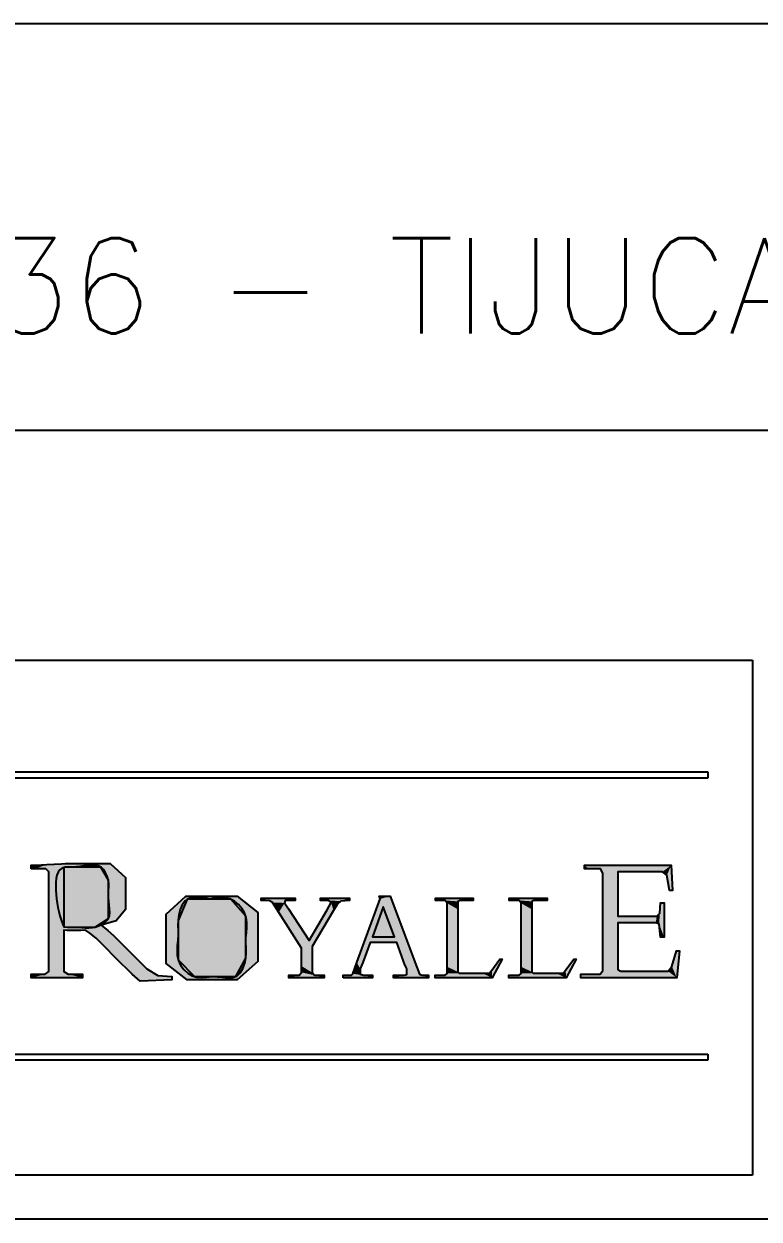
# Model space of a CAD drawing. Extents: x 3196 to 9141, y -1880 to 2325.
# Drawn here: x 8877.7 to 8970.4, y -1425.3 to -1274.7 of the extents above; entities that cross this region are included whole.
import ezdxf

# ---------------------------------------------------------------- set-up
doc = ezdxf.new("R2010")
doc.units = 0
doc.header["$MEASUREMENT"] = 0
doc.layers.add('10', color=10, linetype='CONTINUOUS')
doc.styles.get("Standard").update_dxf_attribs({"font": 'ROMANS.SHX'})

msp = doc.modelspace()

# ---------------------------------------------------------------- linework, layer by layer
at = {"layer": '10', "linetype": 'Continuous'}
for p, q in [((9085.255018, -1274.679835), (8223.062618, -1274.679835)), ((9082.248468, -1325.948385), (8660.178818, -1325.948385)), ((8752.149168, -1354.884685), (8969.593868, -1354.884685)), ((8752.149168, -1354.884685), (8969.593868, -1354.884685)), ((8969.593868, -1354.884685), (8969.593868, -1419.803535)), ((8969.593868, -1354.884685), (8969.593868, -1354.884685)), ((8969.593868, -1354.884685), (8969.593868, -1419.803535)), ((8757.591718, -1368.973185), (8963.966318, -1368.973185)), ((8757.591718, -1368.973185), (8963.966318, -1368.973185)), ((8963.966318, -1368.973185), (8963.966318, -1369.738335)), ((8963.966318, -1368.973185), (8963.966318, -1368.973185)), ((8963.966318, -1368.973185), (8963.966318, -1369.738335)), ((8963.966318, -1369.738335), (8757.591718, -1369.738335)), ((8963.966318, -1369.738335), (8757.591718, -1369.738335)), ((8757.591718, -1404.545385), (8963.966318, -1404.545385)), ((8757.591718, -1404.545385), (8963.966318, -1404.545385)), ((8963.966318, -1405.310535), (8757.591718, -1405.310535)), ((8963.966318, -1405.310535), (8757.591718, -1405.310535)), ((8963.966318, -1404.545385), (8963.966318, -1405.310535)), ((8963.966318, -1404.545385), (8963.966318, -1404.545385)), ((8963.966318, -1404.545385), (8963.966318, -1405.310535)), ((8969.593868, -1419.803535), (8752.149168, -1419.803535)), ((8969.593868, -1419.803535), (8752.149168, -1419.803535)), ((9085.255018, -1425.339835), (8223.062618, -1425.339835))]:
    msp.add_line(p, q, dxfattribs=at)
for points in [[(8878.650018, -1381.172135), (8878.650018, -1380.736935), (8879.198718, -1380.736935), (8880.588168, -1380.647935), (8881.522368, -1380.601985), (8882.457318, -1380.556735), (8882.913318, -1380.534485), (8884.393218, -1380.534485), (8888.612068, -1380.534485), (8890.504218, -1382.265785), (8890.504218, -1384.590935), (8890.504218, -1386.299235), (8889.341618, -1387.736135), (8887.473218, -1388.283335), (8888.316218, -1388.946185), (8888.999068, -1389.583085), (8890.071218, -1390.655185), (8891.871418, -1392.456135), (8893.217868, -1393.801885), (8894.607368, -1394.643385), (8896.363068, -1394.758335), (8896.363068, -1395.169835), (8892.374118, -1395.349985), (8891.347968, -1394.483985), (8889.319368, -1392.456135), (8887.814268, -1390.951035), (8886.811818, -1389.947835), (8886.014018, -1389.287235), (8885.465368, -1388.921685), (8884.897418, -1388.946185), (8884.531168, -1388.968385), (8883.914268, -1388.968385), (8883.414518, -1388.968385), (8883.118718, -1388.946185), (8882.753168, -1388.921685), (8882.753168, -1392.774985), (8882.753168, -1394.142935), (8883.301818, -1394.483985), (8884.577118, -1394.483985), (8885.101318, -1394.483985), (8885.101318, -1394.916985), (8878.650018, -1394.916985), (8878.650018, -1394.483985), (8879.037068, -1394.483985), (8880.383518, -1394.483985), (8880.861768, -1394.118485), (8880.861768, -1392.591835), (8880.861768, -1382.995335), (8880.861768, -1381.583635), (8880.473968, -1381.172135), (8879.152718, -1381.172135), (8878.650018, -1381.172135)], [(8882.753168, -1388.488685), (8883.199968, -1388.555985), (8883.650468, -1388.535635), (8884.101668, -1388.533485), (8884.551768, -1388.559985), (8885.000668, -1388.595185), (8885.449618, -1388.623835), (8885.899968, -1388.630235), (8886.353168, -1388.597635), (8886.810568, -1388.507035), (8887.264768, -1388.347385), (8887.689868, -1388.125435), (8888.056518, -1387.846985), (8888.331918, -1387.514685), (8888.487018, -1387.130085), (8888.540518, -1386.703935), (8888.526218, -1386.249235), (8888.473918, -1385.777385), (8888.411468, -1385.298885), (8888.366118, -1384.823835), (8888.361018, -1384.360985), (8888.384418, -1383.909135), (8888.409218, -1383.462585), (8888.408268, -1383.015985), (8888.353118, -1382.564035), (8888.222568, -1382.108685), (8888.022618, -1381.674685), (8887.761418, -1381.292235), (8887.443468, -1380.994585), (8887.072168, -1380.810685), (8886.658068, -1380.725435), (8886.212968, -1380.711585), (8885.747018, -1380.745835), (8885.269068, -1380.807585), (8884.787418, -1380.877785), (8884.310118, -1380.937935), (8883.845418, -1380.968785), (8883.395318, -1380.966585), (8882.935918, -1380.981685), (8882.540768, -1381.090435), (8882.234818, -1381.302635), (8882.020918, -1381.606035), (8881.875168, -1381.977985), (8881.783718, -1382.403035), (8881.735718, -1382.868735), (8881.722768, -1383.365085), (8881.738468, -1383.883585), (8881.777968, -1384.417135), (8881.837818, -1384.959385), (8881.915718, -1385.504485), (8882.010268, -1386.046835), (8882.121168, -1386.580635), (8882.248918, -1387.099485), (8882.394918, -1387.596335), (8882.561818, -1388.062735), (8882.753168, -1388.488685)], [(8883.301818, -1388.557635), (8883.642168, -1388.536135), (8884.166368, -1388.536135), (8886.696168, -1388.536135), (8888.361418, -1387.463285), (8888.361418, -1384.728085), (8888.361418, -1382.606835), (8887.403518, -1380.967485), (8883.894268, -1380.967485), (8883.460518, -1380.967485), (8883.162468, -1380.967485), (8882.753168, -1381.011985), (8882.753168, -1388.488685), (8883.301818, -1388.557635)], [(8948.568068, -1394.483985), (8950.392018, -1394.483985), (8950.712318, -1393.982035), (8950.712318, -1392.614085), (8950.712318, -1382.995335), (8950.712318, -1381.719335), (8950.414268, -1381.172135), (8948.886868, -1381.172135), (8948.384918, -1381.172135), (8948.384918, -1380.736935), (8959.329368, -1380.736935), (8959.510268, -1383.908085), (8959.099518, -1383.908085), (8958.802918, -1381.969935), (8958.232018, -1381.558435), (8957.411968, -1381.558435), (8952.602968, -1381.558435), (8952.602968, -1387.168185), (8956.682418, -1387.168185), (8957.503918, -1387.168185), (8957.890968, -1386.779685), (8958.005118, -1385.457685), (8958.438118, -1385.457685), (8958.438118, -1389.788435), (8958.005118, -1389.788435), (8957.824218, -1388.169885), (8957.389718, -1387.986735), (8956.454768, -1387.986735), (8952.602968, -1387.986735), (8952.602968, -1392.843185), (8952.602968, -1393.890085), (8952.990018, -1394.095485), (8953.834518, -1394.095485), (8957.345268, -1394.095485), (8958.938618, -1394.095485), (8959.419068, -1393.481585), (8959.988518, -1391.521185), (8960.398518, -1391.521185), (8960.034468, -1394.916985), (8947.927468, -1394.916985), (8947.927468, -1394.483985), (8948.568068, -1394.483985)], [(8895.642418, -1390.120585), (8895.642418, -1386.905735), (8898.112918, -1384.627985), (8901.554668, -1384.627985), (8904.607918, -1384.627985), (8907.223718, -1386.710735), (8907.223718, -1389.617885), (8907.223718, -1392.880985), (8904.607918, -1395.176485), (8901.471618, -1395.176485), (8898.308618, -1395.176485), (8895.642418, -1393.141235), (8895.642418, -1390.120585)], [(8901.135018, -1385.031335), (8900.499418, -1384.852085), (8899.823218, -1384.750635), (8899.156318, -1384.755035), (8898.549018, -1384.899285), (8898.053068, -1385.222385), (8897.683418, -1385.714685), (8897.420868, -1386.319785), (8897.250368, -1386.985285), (8897.162268, -1387.662085), (8897.144468, -1388.312135), (8897.159218, -1388.941035), (8897.162518, -1389.565435), (8897.121318, -1390.198735), (8897.060168, -1390.838785), (8897.021668, -1391.478885), (8897.049618, -1392.112135), (8897.191568, -1392.731435), (8897.476518, -1393.324085), (8897.877768, -1393.864085), (8898.364918, -1394.320585), (8898.912468, -1394.658135), (8899.498518, -1394.837035), (8900.110368, -1394.870535), (8900.744318, -1394.828035), (8901.398168, -1394.777785), (8902.070668, -1394.786235), (8902.750368, -1394.860785), (8903.411018, -1394.927135), (8904.024068, -1394.904585), (8904.558668, -1394.707785), (8904.993518, -1394.296535), (8905.331068, -1393.732585), (8905.572018, -1393.083085), (8905.711568, -1392.410435), (8905.752368, -1391.760785), (8905.735618, -1391.130585), (8905.708768, -1390.506635), (8905.717318, -1389.876285), (8905.767468, -1389.236185), (8905.819218, -1388.593635), (8905.829718, -1387.956535), (8905.753918, -1387.333085), (8905.547168, -1386.732835), (8905.211568, -1386.172835), (8904.774268, -1385.676285), (8904.257168, -1385.269785), (8903.677668, -1384.984985), (8903.053218, -1384.839285), (8902.406368, -1384.811485), (8901.759518, -1384.880635), (8901.135018, -1385.031335)], [(8897.160868, -1392.639285), (8899.211718, -1394.772435), (8901.812668, -1394.772435), (8904.445568, -1394.772435), (8905.706768, -1392.446535), (8905.706768, -1390.153235), (8905.706768, -1387.148885), (8903.799768, -1385.031335), (8901.135018, -1385.031335), (8898.292318, -1385.031335), (8897.160868, -1387.681285), (8897.160868, -1389.617885), (8897.160868, -1392.639285)], [(8915.361068, -1394.609285), (8915.569418, -1394.609285), (8915.569418, -1394.916985), (8911.128168, -1394.916985), (8911.128168, -1394.609285), (8911.435118, -1394.609285), (8912.437568, -1394.609285), (8912.726718, -1394.238585), (8912.726718, -1393.446735), (8912.726718, -1391.168985), (8909.852918, -1386.680335), (8909.061018, -1385.435435), (8908.688818, -1385.209285), (8907.640418, -1385.175935), (8907.640418, -1384.871185), (8911.936368, -1384.871185), (8911.936368, -1385.175935), (8910.677368, -1385.175935), (8910.594318, -1385.483635), (8911.079968, -1386.227285), (8913.665368, -1390.216985), (8915.942368, -1386.339985), (8916.460618, -1385.450285), (8916.152168, -1385.175935), (8915.118618, -1385.175935), (8915.118618, -1384.871185), (8918.768018, -1384.871185), (8918.768018, -1385.175935), (8917.669918, -1385.257485), (8917.202068, -1385.693435), (8916.749768, -1386.451935), (8914.068718, -1390.991785), (8914.068718, -1393.416335), (8914.068718, -1394.270485), (8914.375718, -1394.609285), (8915.361068, -1394.609285)], [(8917.958368, -1394.916985), (8917.958368, -1394.609285), (8919.006768, -1394.593735), (8919.184668, -1394.416535), (8919.702218, -1393.010735), (8922.642768, -1384.982435), (8922.496718, -1384.627985), (8923.901768, -1384.627985), (8927.278268, -1393.593535), (8927.602268, -1394.447685), (8927.940368, -1394.609285), (8928.746318, -1394.609285), (8928.746318, -1394.916985), (8924.305818, -1394.916985), (8924.305818, -1394.609285), (8924.724768, -1394.609285), (8925.647118, -1394.609285), (8925.985218, -1394.513635), (8925.985218, -1394.061385), (8925.985218, -1393.804835), (8925.872518, -1393.560135), (8925.808018, -1393.399285), (8924.724768, -1390.458685), (8921.381568, -1390.458685), (8920.445118, -1392.994435), (8920.331718, -1393.302135), (8920.121118, -1393.786285), (8920.121118, -1394.013185), (8920.121118, -1394.447685), (8920.543018, -1394.609285), (8921.430518, -1394.609285), (8921.687818, -1394.609285), (8921.687818, -1394.916985), (8917.958368, -1394.916985)], [(8923.028318, -1385.985585), (8921.656668, -1389.748385), (8924.449668, -1389.748385), (8923.028318, -1385.985585)], [(8921.656668, -1389.748385), (8924.449668, -1389.748385), (8923.028318, -1385.985585), (8921.656668, -1389.748385)], [(8930.083918, -1394.609285), (8930.826818, -1394.609285), (8931.101918, -1394.367585), (8931.101918, -1393.543835), (8931.101918, -1386.388185), (8931.101918, -1385.532585), (8930.843868, -1385.175935), (8929.825868, -1385.175935), (8929.598968, -1385.175935), (8929.598968, -1384.871185), (8934.364968, -1384.871185), (8934.364968, -1385.175935), (8933.767368, -1385.175935), (8932.718218, -1385.175935), (8932.441668, -1385.290085), (8932.441668, -1386.291785), (8932.441668, -1393.738085), (8932.441668, -1394.173335), (8932.618868, -1394.335685), (8933.088218, -1394.335685), (8935.462318, -1394.335685), (8936.415068, -1394.335685), (8936.707918, -1393.964235), (8937.724468, -1392.558485), (8938.014368, -1392.558485), (8936.770968, -1394.916985), (8929.551518, -1394.916985), (8929.551518, -1394.609285), (8930.083918, -1394.609285)], [(8939.399368, -1394.609285), (8940.143768, -1394.609285), (8940.418118, -1394.367585), (8940.418118, -1393.543835), (8940.418118, -1386.388185), (8940.418118, -1385.532585), (8940.160118, -1385.175935), (8939.142118, -1385.175935), (8938.915968, -1385.175935), (8938.915968, -1384.871185), (8943.680468, -1384.871185), (8943.680468, -1385.175935), (8943.084368, -1385.175935), (8942.032968, -1385.175935), (8941.760118, -1385.290085), (8941.760118, -1386.291785), (8941.760118, -1393.738085), (8941.760118, -1394.173335), (8941.935868, -1394.335685), (8942.406668, -1394.335685), (8944.779268, -1394.335685), (8945.732768, -1394.335685), (8946.023418, -1393.964235), (8947.040668, -1392.558485), (8947.331318, -1392.558485), (8946.087168, -1394.916985), (8938.867018, -1394.916985), (8938.867018, -1394.609285), (8939.399368, -1394.609285)]]:
    msp.add_lwpolyline(points, dxfattribs=at)
for points in [[(8879.198718, -1380.736935), (8878.650018, -1380.736935), (8878.650018, -1380.736935)], [(8879.152718, -1381.172135), (8879.198718, -1380.736935), (8878.650018, -1380.736935)], [(8878.650018, -1380.736935), (8878.650018, -1381.172135), (8878.650018, -1381.172135)], [(8879.152718, -1381.172135), (8878.650018, -1380.736935), (8878.650018, -1381.172135)], [(8879.152718, -1381.172135), (8880.473968, -1381.172135), (8888.612068, -1380.534485)], [(8879.152718, -1381.172135), (8888.612068, -1380.534485), (8884.393218, -1380.534485)], [(8879.152718, -1381.172135), (8884.393218, -1380.534485), (8882.913318, -1380.534485)], [(8879.152718, -1381.172135), (8882.913318, -1380.534485), (8882.457318, -1380.556735)], [(8879.152718, -1381.172135), (8882.457318, -1380.556735), (8881.522368, -1380.601985)], [(8879.152718, -1381.172135), (8881.522368, -1380.601985), (8880.588168, -1380.647935)], [(8879.152718, -1381.172135), (8880.588168, -1380.647935), (8879.198718, -1380.736935)], [(8880.588168, -1380.647935), (8879.198718, -1380.736935), (8879.198718, -1380.736935)], [(8880.473968, -1381.172135), (8890.504218, -1382.265785), (8888.612068, -1380.534485)], [(8880.473968, -1381.172135), (8888.612068, -1380.534485), (8888.612068, -1380.534485)], [(8880.473968, -1381.172135), (8880.861768, -1381.583635), (8887.473218, -1388.283335)], [(8880.473968, -1381.172135), (8887.473218, -1388.283335), (8889.341618, -1387.736135)], [(8880.473968, -1381.172135), (8889.341618, -1387.736135), (8890.504218, -1386.299235)], [(8880.473968, -1381.172135), (8890.504218, -1386.299235), (8890.504218, -1384.590935)], [(8880.473968, -1381.172135), (8890.504218, -1384.590935), (8890.504218, -1382.265785)], [(8881.522368, -1380.601985), (8880.588168, -1380.647935), (8880.588168, -1380.647935)], [(8882.457318, -1380.556735), (8881.522368, -1380.601985), (8881.522368, -1380.601985)], [(8882.913318, -1380.534485), (8882.457318, -1380.556735), (8882.457318, -1380.556735)], [(8883.162468, -1380.967485), (8882.753168, -1381.011985), (8882.753168, -1381.011985)], [(8883.301818, -1388.557635), (8883.162468, -1380.967485), (8882.753168, -1381.011985)], [(8882.753168, -1381.011985), (8882.753168, -1388.488685), (8882.753168, -1388.488685)], [(8883.301818, -1388.557635), (8882.753168, -1381.011985), (8882.753168, -1388.488685)], [(8884.393218, -1380.534485), (8882.913318, -1380.534485), (8882.913318, -1380.534485)], [(8883.460518, -1380.967485), (8883.162468, -1380.967485), (8883.162468, -1380.967485)], [(8883.301818, -1388.557635), (8883.460518, -1380.967485), (8883.162468, -1380.967485)], [(8883.301818, -1388.557635), (8888.361418, -1382.606835), (8887.403518, -1380.967485)], [(8883.301818, -1388.557635), (8887.403518, -1380.967485), (8883.894268, -1380.967485)], [(8883.301818, -1388.557635), (8883.894268, -1380.967485), (8883.460518, -1380.967485)], [(8883.894268, -1380.967485), (8883.460518, -1380.967485), (8883.460518, -1380.967485)], [(8887.403518, -1380.967485), (8883.894268, -1380.967485), (8883.894268, -1380.967485)], [(8888.612068, -1380.534485), (8884.393218, -1380.534485), (8884.393218, -1380.534485)], [(8888.361418, -1382.606835), (8887.403518, -1380.967485), (8887.403518, -1380.967485)], [(8890.504218, -1382.265785), (8888.612068, -1380.534485), (8888.612068, -1380.534485)], [(8959.329368, -1380.736935), (8948.384918, -1380.736935), (8948.384918, -1380.736935)], [(8952.602968, -1381.558435), (8959.329368, -1380.736935), (8948.384918, -1380.736935)], [(8948.384918, -1380.736935), (8948.384918, -1381.172135), (8948.886868, -1381.172135)], [(8948.384918, -1380.736935), (8948.886868, -1381.172135), (8950.414268, -1381.172135)], [(8948.384918, -1380.736935), (8950.414268, -1381.172135), (8950.414268, -1381.172135)], [(8952.602968, -1381.558435), (8948.384918, -1380.736935), (8950.414268, -1381.172135)], [(8948.384918, -1381.172135), (8948.886868, -1381.172135), (8948.886868, -1381.172135)], [(8948.886868, -1381.172135), (8950.414268, -1381.172135), (8950.414268, -1381.172135)], [(8950.414268, -1381.172135), (8950.712318, -1381.719335), (8950.712318, -1381.719335)], [(8952.602968, -1381.558435), (8950.414268, -1381.172135), (8950.712318, -1381.719335)], [(8952.602968, -1381.558435), (8958.232018, -1381.558435), (8959.329368, -1380.736935)], [(8958.232018, -1381.558435), (8958.802918, -1381.969935), (8959.329368, -1380.736935)], [(8958.232018, -1381.558435), (8959.329368, -1380.736935), (8959.329368, -1380.736935)], [(8958.802918, -1381.969935), (8959.510268, -1383.908085), (8959.329368, -1380.736935)], [(8958.802918, -1381.969935), (8959.329368, -1380.736935), (8959.329368, -1380.736935)], [(8959.510268, -1383.908085), (8959.329368, -1380.736935), (8959.329368, -1380.736935)], [(8880.861768, -1381.583635), (8880.861768, -1392.591835), (8882.753168, -1394.142935)], [(8880.861768, -1381.583635), (8882.753168, -1394.142935), (8882.753168, -1392.774985)], [(8880.861768, -1381.583635), (8882.753168, -1392.774985), (8882.753168, -1388.921685)], [(8880.861768, -1381.583635), (8882.753168, -1388.921685), (8883.118718, -1388.946185)], [(8880.861768, -1381.583635), (8883.118718, -1388.946185), (8883.414518, -1388.968385)], [(8880.861768, -1381.583635), (8883.414518, -1388.968385), (8883.914268, -1388.968385)], [(8880.861768, -1381.583635), (8883.914268, -1388.968385), (8884.531168, -1388.968385)], [(8880.861768, -1381.583635), (8884.531168, -1388.968385), (8884.897418, -1388.946185)], [(8880.861768, -1381.583635), (8884.897418, -1388.946185), (8885.465368, -1388.921685)], [(8880.861768, -1381.583635), (8885.465368, -1388.921685), (8886.014018, -1389.287235)], [(8880.861768, -1381.583635), (8886.014018, -1389.287235), (8886.811818, -1389.947835)], [(8880.861768, -1381.583635), (8886.811818, -1389.947835), (8887.814268, -1390.951035)], [(8880.861768, -1381.583635), (8887.814268, -1390.951035), (8889.319368, -1392.456135)], [(8880.861768, -1381.583635), (8889.319368, -1392.456135), (8891.347968, -1394.483985)], [(8880.861768, -1381.583635), (8891.347968, -1394.483985), (8892.374118, -1395.349985)], [(8880.861768, -1381.583635), (8892.374118, -1395.349985), (8887.473218, -1388.283335)], [(8880.861768, -1381.583635), (8887.473218, -1388.283335), (8887.473218, -1388.283335)], [(8883.301818, -1388.557635), (8888.361418, -1384.728085), (8888.361418, -1382.606835)], [(8888.361418, -1384.728085), (8888.361418, -1382.606835), (8888.361418, -1382.606835)], [(8890.504218, -1384.590935), (8890.504218, -1382.265785), (8890.504218, -1382.265785)], [(8952.602968, -1381.558435), (8950.712318, -1381.719335), (8950.712318, -1381.719335)], [(8952.602968, -1387.168185), (8952.602968, -1381.558435), (8950.712318, -1381.719335)], [(8952.602968, -1387.168185), (8950.712318, -1381.719335), (8950.712318, -1381.719335)], [(8952.602968, -1387.986735), (8952.602968, -1387.168185), (8950.712318, -1381.719335)], [(8952.602968, -1387.986735), (8950.712318, -1381.719335), (8950.712318, -1381.719335)], [(8952.602968, -1393.890085), (8952.602968, -1387.986735), (8950.712318, -1381.719335)], [(8950.712318, -1381.719335), (8950.712318, -1382.995335), (8950.712318, -1382.995335)], [(8952.602968, -1393.890085), (8950.712318, -1381.719335), (8950.712318, -1382.995335)], [(8950.712318, -1382.995335), (8950.712318, -1392.614085), (8950.712318, -1392.614085)], [(8952.602968, -1393.890085), (8950.712318, -1382.995335), (8950.712318, -1392.614085)], [(8958.802918, -1381.969935), (8959.099518, -1383.908085), (8959.510268, -1383.908085)], [(8959.099518, -1383.908085), (8959.510268, -1383.908085), (8959.510268, -1383.908085)], [(8883.301818, -1388.557635), (8888.361418, -1387.463285), (8888.361418, -1384.728085)], [(8888.361418, -1387.463285), (8888.361418, -1384.728085), (8888.361418, -1384.728085)], [(8890.504218, -1386.299235), (8890.504218, -1384.590935), (8890.504218, -1384.590935)], [(8895.642418, -1393.141235), (8907.223718, -1386.710735), (8904.607918, -1384.627985)], [(8895.642418, -1393.141235), (8904.607918, -1384.627985), (8901.554668, -1384.627985)], [(8895.642418, -1393.141235), (8901.554668, -1384.627985), (8898.112918, -1384.627985)], [(8898.112918, -1384.627985), (8895.642418, -1386.905735), (8895.642418, -1390.120585)], [(8898.112918, -1384.627985), (8895.642418, -1390.120585), (8895.642418, -1390.120585)], [(8895.642418, -1393.141235), (8898.112918, -1384.627985), (8895.642418, -1390.120585)], [(8897.160868, -1392.639285), (8905.706768, -1387.148885), (8903.799768, -1385.031335)], [(8897.160868, -1392.639285), (8903.799768, -1385.031335), (8901.135018, -1385.031335)], [(8897.160868, -1392.639285), (8901.135018, -1385.031335), (8898.292318, -1385.031335)], [(8898.292318, -1385.031335), (8897.160868, -1387.681285), (8897.160868, -1389.617885)], [(8898.292318, -1385.031335), (8897.160868, -1389.617885), (8897.160868, -1389.617885)], [(8897.160868, -1392.639285), (8898.292318, -1385.031335), (8897.160868, -1389.617885)], [(8901.554668, -1384.627985), (8898.112918, -1384.627985), (8898.112918, -1384.627985)], [(8901.135018, -1385.031335), (8898.292318, -1385.031335), (8898.292318, -1385.031335)], [(8903.799768, -1385.031335), (8901.135018, -1385.031335), (8901.135018, -1385.031335)], [(8904.607918, -1384.627985), (8901.554668, -1384.627985), (8901.554668, -1384.627985)], [(8905.706768, -1387.148885), (8903.799768, -1385.031335), (8903.799768, -1385.031335)], [(8907.223718, -1386.710735), (8904.607918, -1384.627985), (8904.607918, -1384.627985)], [(8911.936368, -1384.871185), (8907.640418, -1384.871185), (8907.640418, -1384.871185)], [(8910.677368, -1385.175935), (8911.936368, -1384.871185), (8907.640418, -1384.871185)], [(8910.677368, -1385.175935), (8907.640418, -1384.871185), (8907.640418, -1384.871185)], [(8910.594318, -1385.483635), (8910.677368, -1385.175935), (8907.640418, -1384.871185)], [(8907.640418, -1384.871185), (8907.640418, -1385.175935), (8908.688818, -1385.209285)], [(8907.640418, -1384.871185), (8908.688818, -1385.209285), (8908.688818, -1385.209285)], [(8910.594318, -1385.483635), (8907.640418, -1384.871185), (8908.688818, -1385.209285)], [(8907.640418, -1385.175935), (8908.688818, -1385.209285), (8908.688818, -1385.209285)], [(8908.688818, -1385.209285), (8909.061018, -1385.435435), (8909.061018, -1385.435435)], [(8910.594318, -1385.483635), (8908.688818, -1385.209285), (8909.061018, -1385.435435)], [(8909.061018, -1385.435435), (8909.852918, -1386.680335), (8909.852918, -1386.680335)], [(8910.594318, -1385.483635), (8909.061018, -1385.435435), (8909.852918, -1386.680335)], [(8910.594318, -1385.483635), (8909.852918, -1386.680335), (8912.726718, -1391.168985)], [(8911.079968, -1386.227285), (8910.594318, -1385.483635), (8910.594318, -1385.483635)], [(8914.068718, -1394.270485), (8911.079968, -1386.227285), (8910.594318, -1385.483635)], [(8910.594318, -1385.483635), (8912.726718, -1391.168985), (8912.726718, -1391.168985)], [(8914.068718, -1394.270485), (8910.594318, -1385.483635), (8912.726718, -1391.168985)], [(8910.677368, -1385.175935), (8911.936368, -1385.175935), (8911.936368, -1384.871185)], [(8911.936368, -1385.175935), (8911.936368, -1384.871185), (8911.936368, -1384.871185)], [(8914.068718, -1390.991785), (8916.749768, -1386.451935), (8916.460618, -1385.450285)], [(8914.068718, -1390.991785), (8916.460618, -1385.450285), (8915.942368, -1386.339985)], [(8918.768018, -1384.871185), (8915.118618, -1384.871185), (8915.118618, -1384.871185)], [(8917.669918, -1385.257485), (8918.768018, -1384.871185), (8915.118618, -1384.871185)], [(8915.118618, -1384.871185), (8915.118618, -1385.175935), (8916.152168, -1385.175935)], [(8915.118618, -1384.871185), (8916.152168, -1385.175935), (8916.152168, -1385.175935)], [(8917.669918, -1385.257485), (8915.118618, -1384.871185), (8916.152168, -1385.175935)], [(8915.118618, -1385.175935), (8916.152168, -1385.175935), (8916.152168, -1385.175935)], [(8916.460618, -1385.450285), (8915.942368, -1386.339985), (8915.942368, -1386.339985)], [(8917.669918, -1385.257485), (8916.152168, -1385.175935), (8916.152168, -1385.175935)], [(8917.202068, -1385.693435), (8917.669918, -1385.257485), (8916.152168, -1385.175935)], [(8916.152168, -1385.175935), (8916.460618, -1385.450285), (8916.460618, -1385.450285)], [(8917.202068, -1385.693435), (8916.152168, -1385.175935), (8916.460618, -1385.450285)], [(8917.202068, -1385.693435), (8916.460618, -1385.450285), (8916.460618, -1385.450285)], [(8916.749768, -1386.451935), (8917.202068, -1385.693435), (8916.460618, -1385.450285)], [(8916.749768, -1386.451935), (8916.460618, -1385.450285), (8916.460618, -1385.450285)], [(8917.669918, -1385.257485), (8918.768018, -1385.175935), (8918.768018, -1384.871185)], [(8918.768018, -1385.175935), (8918.768018, -1384.871185), (8918.768018, -1384.871185)], [(8922.642768, -1384.982435), (8919.702218, -1393.010735), (8919.702218, -1393.010735)], [(8920.121118, -1393.786285), (8922.642768, -1384.982435), (8919.702218, -1393.010735)], [(8920.121118, -1393.786285), (8921.381568, -1390.458685), (8922.642768, -1384.982435)], [(8921.381568, -1390.458685), (8924.724768, -1390.458685), (8923.901768, -1384.627985)], [(8921.381568, -1390.458685), (8923.901768, -1384.627985), (8922.642768, -1384.982435)], [(8921.381568, -1390.458685), (8922.642768, -1384.982435), (8922.642768, -1384.982435)], [(8921.656668, -1389.748385), (8924.449668, -1389.748385), (8923.028318, -1385.985585)], [(8922.496718, -1384.627985), (8922.642768, -1384.982435), (8922.642768, -1384.982435)], [(8923.901768, -1384.627985), (8922.496718, -1384.627985), (8922.642768, -1384.982435)], [(8923.901768, -1384.627985), (8922.642768, -1384.982435), (8922.642768, -1384.982435)], [(8924.449668, -1389.748385), (8923.028318, -1385.985585), (8923.028318, -1385.985585)], [(8927.278268, -1393.593535), (8923.901768, -1384.627985), (8923.901768, -1384.627985)], [(8924.724768, -1390.458685), (8927.278268, -1393.593535), (8923.901768, -1384.627985)], [(8924.724768, -1390.458685), (8923.901768, -1384.627985), (8923.901768, -1384.627985)], [(8934.364968, -1384.871185), (8929.598968, -1384.871185), (8929.598968, -1384.871185)], [(8932.718218, -1385.175935), (8934.364968, -1384.871185), (8929.598968, -1384.871185)], [(8932.718218, -1385.175935), (8929.598968, -1384.871185), (8929.598968, -1384.871185)], [(8932.441668, -1385.290085), (8932.718218, -1385.175935), (8929.598968, -1384.871185)], [(8929.598968, -1384.871185), (8929.598968, -1385.175935), (8929.825868, -1385.175935)], [(8929.598968, -1384.871185), (8929.825868, -1385.175935), (8930.843868, -1385.175935)], [(8929.598968, -1384.871185), (8930.843868, -1385.175935), (8930.843868, -1385.175935)], [(8932.441668, -1385.290085), (8929.598968, -1384.871185), (8930.843868, -1385.175935)], [(8929.598968, -1385.175935), (8929.825868, -1385.175935), (8929.825868, -1385.175935)], [(8929.825868, -1385.175935), (8930.843868, -1385.175935), (8930.843868, -1385.175935)], [(8932.441668, -1385.290085), (8930.843868, -1385.175935), (8930.843868, -1385.175935)], [(8932.441668, -1386.291785), (8932.441668, -1385.290085), (8930.843868, -1385.175935)], [(8930.843868, -1385.175935), (8931.101918, -1385.532585), (8931.101918, -1385.532585)], [(8932.441668, -1386.291785), (8930.843868, -1385.175935), (8931.101918, -1385.532585)], [(8932.441668, -1386.291785), (8931.101918, -1385.532585), (8931.101918, -1385.532585)], [(8932.441668, -1394.173335), (8932.441668, -1386.291785), (8931.101918, -1385.532585)], [(8931.101918, -1385.532585), (8931.101918, -1386.388185), (8931.101918, -1386.388185)], [(8932.441668, -1394.173335), (8931.101918, -1385.532585), (8931.101918, -1386.388185)], [(8932.718218, -1385.175935), (8933.767368, -1385.175935), (8934.364968, -1384.871185)], [(8933.767368, -1385.175935), (8934.364968, -1385.175935), (8934.364968, -1384.871185)], [(8933.767368, -1385.175935), (8934.364968, -1384.871185), (8934.364968, -1384.871185)], [(8934.364968, -1385.175935), (8934.364968, -1384.871185), (8934.364968, -1384.871185)], [(8943.680468, -1384.871185), (8938.915968, -1384.871185), (8938.915968, -1384.871185)], [(8942.032968, -1385.175935), (8943.680468, -1384.871185), (8938.915968, -1384.871185)], [(8942.032968, -1385.175935), (8938.915968, -1384.871185), (8938.915968, -1384.871185)], [(8941.760118, -1385.290085), (8942.032968, -1385.175935), (8938.915968, -1384.871185)], [(8938.915968, -1384.871185), (8938.915968, -1385.175935), (8939.142118, -1385.175935)], [(8938.915968, -1384.871185), (8939.142118, -1385.175935), (8940.160118, -1385.175935)], [(8938.915968, -1384.871185), (8940.160118, -1385.175935), (8940.160118, -1385.175935)], [(8941.760118, -1385.290085), (8938.915968, -1384.871185), (8940.160118, -1385.175935)], [(8938.915968, -1385.175935), (8939.142118, -1385.175935), (8939.142118, -1385.175935)], [(8939.142118, -1385.175935), (8940.160118, -1385.175935), (8940.160118, -1385.175935)], [(8941.760118, -1385.290085), (8940.160118, -1385.175935), (8940.160118, -1385.175935)], [(8941.760118, -1386.291785), (8941.760118, -1385.290085), (8940.160118, -1385.175935)], [(8940.160118, -1385.175935), (8940.418118, -1385.532585), (8940.418118, -1385.532585)], [(8941.760118, -1386.291785), (8940.160118, -1385.175935), (8940.418118, -1385.532585)], [(8941.760118, -1386.291785), (8940.418118, -1385.532585), (8940.418118, -1385.532585)], [(8941.760118, -1394.173335), (8941.760118, -1386.291785), (8940.418118, -1385.532585)], [(8940.418118, -1385.532585), (8940.418118, -1386.388185), (8940.418118, -1386.388185)], [(8941.760118, -1394.173335), (8940.418118, -1385.532585), (8940.418118, -1386.388185)], [(8942.032968, -1385.175935), (8943.084368, -1385.175935), (8943.680468, -1384.871185)], [(8943.084368, -1385.175935), (8943.680468, -1385.175935), (8943.680468, -1384.871185)], [(8943.084368, -1385.175935), (8943.680468, -1384.871185), (8943.680468, -1384.871185)], [(8943.680468, -1385.175935), (8943.680468, -1384.871185), (8943.680468, -1384.871185)], [(8957.824218, -1388.169885), (8958.438118, -1389.788435), (8958.438118, -1385.457685)], [(8957.824218, -1388.169885), (8958.438118, -1385.457685), (8958.005118, -1385.457685)], [(8957.824218, -1388.169885), (8958.005118, -1385.457685), (8957.890968, -1386.779685)], [(8958.005118, -1385.457685), (8957.890968, -1386.779685), (8957.890968, -1386.779685)], [(8958.438118, -1385.457685), (8958.005118, -1385.457685), (8958.005118, -1385.457685)], [(8958.438118, -1389.788435), (8958.438118, -1385.457685), (8958.438118, -1385.457685)], [(8883.301818, -1388.557635), (8883.642168, -1388.536135), (8888.361418, -1387.463285)], [(8883.642168, -1388.536135), (8886.696168, -1388.536135), (8888.361418, -1387.463285)], [(8883.642168, -1388.536135), (8888.361418, -1387.463285), (8888.361418, -1387.463285)], [(8886.696168, -1388.536135), (8888.361418, -1387.463285), (8888.361418, -1387.463285)], [(8889.341618, -1387.736135), (8890.504218, -1386.299235), (8890.504218, -1386.299235)], [(8895.642418, -1393.141235), (8907.223718, -1389.617885), (8907.223718, -1386.710735)], [(8895.642418, -1386.905735), (8895.642418, -1390.120585), (8895.642418, -1390.120585)], [(8897.160868, -1392.639285), (8905.706768, -1390.153235), (8905.706768, -1387.148885)], [(8905.706768, -1390.153235), (8905.706768, -1387.148885), (8905.706768, -1387.148885)], [(8907.223718, -1389.617885), (8907.223718, -1386.710735), (8907.223718, -1386.710735)], [(8909.852918, -1386.680335), (8912.726718, -1391.168985), (8912.726718, -1391.168985)], [(8913.665368, -1390.216985), (8911.079968, -1386.227285), (8911.079968, -1386.227285)], [(8914.068718, -1394.270485), (8913.665368, -1390.216985), (8911.079968, -1386.227285)], [(8915.942368, -1386.339985), (8913.665368, -1390.216985), (8913.665368, -1390.216985)], [(8914.068718, -1390.991785), (8915.942368, -1386.339985), (8913.665368, -1390.216985)], [(8931.101918, -1386.388185), (8931.101918, -1393.543835), (8931.101918, -1393.543835)], [(8932.441668, -1394.173335), (8931.101918, -1386.388185), (8931.101918, -1393.543835)], [(8940.418118, -1386.388185), (8940.418118, -1393.543835), (8940.418118, -1393.543835)], [(8941.760118, -1394.173335), (8940.418118, -1386.388185), (8940.418118, -1393.543835)], [(8952.602968, -1387.986735), (8957.389718, -1387.986735), (8957.503918, -1387.168185)], [(8952.602968, -1387.986735), (8957.503918, -1387.168185), (8956.682418, -1387.168185)], [(8956.682418, -1387.168185), (8952.602968, -1387.168185), (8952.602968, -1387.168185)], [(8952.602968, -1387.986735), (8956.682418, -1387.168185), (8952.602968, -1387.168185)], [(8957.503918, -1387.168185), (8956.682418, -1387.168185), (8956.682418, -1387.168185)], [(8957.389718, -1387.986735), (8957.824218, -1388.169885), (8957.890968, -1386.779685)], [(8957.389718, -1387.986735), (8957.890968, -1386.779685), (8957.503918, -1387.168185)], [(8957.389718, -1387.986735), (8957.503918, -1387.168185), (8957.503918, -1387.168185)], [(8957.890968, -1386.779685), (8957.503918, -1387.168185), (8957.503918, -1387.168185)], [(8957.824218, -1388.169885), (8957.890968, -1386.779685), (8957.890968, -1386.779685)], [(8882.753168, -1392.774985), (8882.753168, -1388.921685), (8882.753168, -1388.921685)], [(8882.753168, -1388.921685), (8883.118718, -1388.946185), (8883.118718, -1388.946185)], [(8883.118718, -1388.946185), (8883.414518, -1388.968385), (8883.414518, -1388.968385)], [(8883.414518, -1388.968385), (8883.914268, -1388.968385), (8883.914268, -1388.968385)], [(8883.914268, -1388.968385), (8884.531168, -1388.968385), (8884.531168, -1388.968385)], [(8884.531168, -1388.968385), (8884.897418, -1388.946185), (8884.897418, -1388.946185)], [(8884.897418, -1388.946185), (8885.465368, -1388.921685), (8885.465368, -1388.921685)], [(8885.465368, -1388.921685), (8886.014018, -1389.287235), (8886.014018, -1389.287235)], [(8887.473218, -1388.283335), (8889.341618, -1387.736135), (8889.341618, -1387.736135)], [(8888.316218, -1388.946185), (8887.473218, -1388.283335), (8887.473218, -1388.283335)], [(8892.374118, -1395.349985), (8888.316218, -1388.946185), (8887.473218, -1388.283335)], [(8892.374118, -1395.349985), (8887.473218, -1388.283335), (8887.473218, -1388.283335)], [(8888.999068, -1389.583085), (8888.316218, -1388.946185), (8888.316218, -1388.946185)], [(8892.374118, -1395.349985), (8888.999068, -1389.583085), (8888.316218, -1388.946185)], [(8897.160868, -1387.681285), (8897.160868, -1389.617885), (8897.160868, -1389.617885)], [(8957.824218, -1388.169885), (8958.005118, -1389.788435), (8958.438118, -1389.788435)], [(8886.014018, -1389.287235), (8886.811818, -1389.947835), (8886.811818, -1389.947835)], [(8886.811818, -1389.947835), (8887.814268, -1390.951035), (8887.814268, -1390.951035)], [(8890.071218, -1390.655185), (8888.999068, -1389.583085), (8888.999068, -1389.583085)], [(8892.374118, -1395.349985), (8890.071218, -1390.655185), (8888.999068, -1389.583085)], [(8895.642418, -1393.141235), (8907.223718, -1392.880985), (8907.223718, -1389.617885)], [(8897.160868, -1392.639285), (8905.706768, -1392.446535), (8905.706768, -1390.153235)], [(8905.706768, -1392.446535), (8905.706768, -1390.153235), (8905.706768, -1390.153235)], [(8907.223718, -1392.880985), (8907.223718, -1389.617885), (8907.223718, -1389.617885)], [(8914.068718, -1390.991785), (8913.665368, -1390.216985), (8913.665368, -1390.216985)], [(8914.068718, -1394.270485), (8914.068718, -1390.991785), (8913.665368, -1390.216985)], [(8920.121118, -1393.786285), (8920.445118, -1392.994435), (8921.381568, -1390.458685)], [(8920.445118, -1392.994435), (8921.381568, -1390.458685), (8921.381568, -1390.458685)], [(8924.724768, -1390.458685), (8925.808018, -1393.399285), (8925.872518, -1393.560135)], [(8924.724768, -1390.458685), (8925.872518, -1393.560135), (8925.985218, -1393.804835)], [(8924.724768, -1390.458685), (8925.985218, -1393.804835), (8927.602268, -1394.447685)], [(8924.724768, -1390.458685), (8927.602268, -1394.447685), (8927.278268, -1393.593535)], [(8958.005118, -1389.788435), (8958.438118, -1389.788435), (8958.438118, -1389.788435)], [(8887.814268, -1390.951035), (8889.319368, -1392.456135), (8889.319368, -1392.456135)], [(8891.871418, -1392.456135), (8890.071218, -1390.655185), (8890.071218, -1390.655185)], [(8892.374118, -1395.349985), (8891.871418, -1392.456135), (8890.071218, -1390.655185)], [(8912.726718, -1391.168985), (8912.726718, -1393.446735), (8912.726718, -1393.446735)], [(8914.068718, -1394.270485), (8912.726718, -1391.168985), (8912.726718, -1393.446735)], [(8959.988518, -1391.521185), (8959.419068, -1393.481585), (8959.419068, -1393.481585)], [(8960.034468, -1394.916985), (8959.988518, -1391.521185), (8959.419068, -1393.481585)], [(8960.398518, -1391.521185), (8959.988518, -1391.521185), (8959.988518, -1391.521185)], [(8960.034468, -1394.916985), (8960.398518, -1391.521185), (8959.988518, -1391.521185)], [(8880.861768, -1392.591835), (8880.861768, -1394.118485), (8882.753168, -1394.142935)], [(8880.861768, -1392.591835), (8882.753168, -1394.142935), (8882.753168, -1394.142935)], [(8882.753168, -1394.142935), (8882.753168, -1392.774985), (8882.753168, -1392.774985)], [(8889.319368, -1392.456135), (8891.347968, -1394.483985), (8891.347968, -1394.483985)], [(8893.217868, -1393.801885), (8891.871418, -1392.456135), (8891.871418, -1392.456135)], [(8892.374118, -1395.349985), (8893.217868, -1393.801885), (8891.871418, -1392.456135)], [(8895.642418, -1393.141235), (8904.607918, -1395.176485), (8907.223718, -1392.880985)], [(8895.642418, -1393.141235), (8898.308618, -1395.176485), (8901.471618, -1395.176485)], [(8895.642418, -1393.141235), (8901.471618, -1395.176485), (8904.607918, -1395.176485)], [(8897.160868, -1392.639285), (8904.445568, -1394.772435), (8905.706768, -1392.446535)], [(8897.160868, -1392.639285), (8899.211718, -1394.772435), (8901.812668, -1394.772435)], [(8897.160868, -1392.639285), (8901.812668, -1394.772435), (8904.445568, -1394.772435)], [(8904.445568, -1394.772435), (8905.706768, -1392.446535), (8905.706768, -1392.446535)], [(8904.607918, -1395.176485), (8907.223718, -1392.880985), (8907.223718, -1392.880985)], [(8914.068718, -1394.270485), (8912.726718, -1393.446735), (8912.726718, -1393.446735)], [(8914.375718, -1394.609285), (8914.068718, -1394.270485), (8912.726718, -1393.446735)], [(8912.726718, -1393.446735), (8912.726718, -1394.238585), (8912.726718, -1394.238585)], [(8914.375718, -1394.609285), (8912.726718, -1393.446735), (8912.726718, -1394.238585)], [(8919.702218, -1393.010735), (8919.184668, -1394.416535), (8919.184668, -1394.416535)], [(8920.121118, -1394.447685), (8919.702218, -1393.010735), (8919.184668, -1394.416535)], [(8920.121118, -1393.786285), (8919.702218, -1393.010735), (8919.702218, -1393.010735)], [(8920.121118, -1394.447685), (8920.121118, -1393.786285), (8919.702218, -1393.010735)], [(8920.121118, -1393.786285), (8920.331718, -1393.302135), (8920.445118, -1392.994435)], [(8920.331718, -1393.302135), (8920.445118, -1392.994435), (8920.445118, -1392.994435)], [(8925.808018, -1393.399285), (8925.872518, -1393.560135), (8925.872518, -1393.560135)], [(8925.872518, -1393.560135), (8925.985218, -1393.804835), (8925.985218, -1393.804835)], [(8927.602268, -1394.447685), (8927.278268, -1393.593535), (8927.278268, -1393.593535)], [(8932.441668, -1394.173335), (8931.101918, -1393.543835), (8931.101918, -1393.543835)], [(8932.618868, -1394.335685), (8932.441668, -1394.173335), (8931.101918, -1393.543835)], [(8931.101918, -1393.543835), (8931.101918, -1394.367585), (8931.101918, -1394.367585)], [(8932.618868, -1394.335685), (8931.101918, -1393.543835), (8931.101918, -1394.367585)], [(8937.724468, -1392.558485), (8936.707918, -1393.964235), (8936.707918, -1393.964235)], [(8936.770968, -1394.916985), (8937.724468, -1392.558485), (8936.707918, -1393.964235)], [(8936.770968, -1394.916985), (8938.014368, -1392.558485), (8937.724468, -1392.558485)], [(8938.014368, -1392.558485), (8937.724468, -1392.558485), (8937.724468, -1392.558485)], [(8941.760118, -1394.173335), (8940.418118, -1393.543835), (8940.418118, -1393.543835)], [(8941.935868, -1394.335685), (8941.760118, -1394.173335), (8940.418118, -1393.543835)], [(8940.418118, -1393.543835), (8940.418118, -1394.367585), (8940.418118, -1394.367585)], [(8941.935868, -1394.335685), (8940.418118, -1393.543835), (8940.418118, -1394.367585)], [(8947.040668, -1392.558485), (8946.023418, -1393.964235), (8946.023418, -1393.964235)], [(8946.087168, -1394.916985), (8947.040668, -1392.558485), (8946.023418, -1393.964235)], [(8946.087168, -1394.916985), (8947.331318, -1392.558485), (8947.040668, -1392.558485)], [(8947.331318, -1392.558485), (8947.040668, -1392.558485), (8947.040668, -1392.558485)], [(8950.712318, -1392.614085), (8950.712318, -1393.982035), (8950.712318, -1393.982035)], [(8952.602968, -1393.890085), (8950.712318, -1392.614085), (8950.712318, -1393.982035)], [(8959.419068, -1393.481585), (8958.938618, -1394.095485), (8958.938618, -1394.095485)], [(8960.034468, -1394.916985), (8959.419068, -1393.481585), (8958.938618, -1394.095485)], [(8878.650018, -1394.483985), (8878.650018, -1394.916985), (8878.650018, -1394.916985)], [(8879.037068, -1394.483985), (8878.650018, -1394.483985), (8878.650018, -1394.916985)], [(8879.037068, -1394.483985), (8878.650018, -1394.916985), (8878.650018, -1394.916985)], [(8880.383518, -1394.483985), (8879.037068, -1394.483985), (8878.650018, -1394.916985)], [(8880.383518, -1394.483985), (8878.650018, -1394.916985), (8885.101318, -1394.916985)], [(8878.650018, -1394.916985), (8885.101318, -1394.916985), (8885.101318, -1394.916985)], [(8880.861768, -1394.118485), (8880.383518, -1394.483985), (8885.101318, -1394.916985)], [(8880.383518, -1394.483985), (8885.101318, -1394.916985), (8885.101318, -1394.916985)], [(8880.861768, -1394.118485), (8885.101318, -1394.916985), (8883.301818, -1394.483985)], [(8880.861768, -1394.118485), (8883.301818, -1394.483985), (8882.753168, -1394.142935)], [(8880.861768, -1394.118485), (8882.753168, -1394.142935), (8882.753168, -1394.142935)], [(8883.301818, -1394.483985), (8882.753168, -1394.142935), (8882.753168, -1394.142935)], [(8884.577118, -1394.483985), (8883.301818, -1394.483985), (8883.301818, -1394.483985)], [(8885.101318, -1394.916985), (8884.577118, -1394.483985), (8883.301818, -1394.483985)], [(8885.101318, -1394.916985), (8883.301818, -1394.483985), (8883.301818, -1394.483985)], [(8885.101318, -1394.483985), (8884.577118, -1394.483985), (8884.577118, -1394.483985)], [(8885.101318, -1394.916985), (8885.101318, -1394.483985), (8884.577118, -1394.483985)], [(8891.347968, -1394.483985), (8892.374118, -1395.349985), (8892.374118, -1395.349985)], [(8892.374118, -1395.349985), (8894.607368, -1394.643385), (8893.217868, -1393.801885)], [(8892.374118, -1395.349985), (8896.363068, -1394.758335), (8894.607368, -1394.643385)], [(8892.374118, -1395.349985), (8896.363068, -1395.169835), (8896.363068, -1394.758335)], [(8894.607368, -1394.643385), (8893.217868, -1393.801885), (8893.217868, -1393.801885)], [(8896.363068, -1394.758335), (8894.607368, -1394.643385), (8894.607368, -1394.643385)], [(8896.363068, -1395.169835), (8896.363068, -1394.758335), (8896.363068, -1394.758335)], [(8899.211718, -1394.772435), (8901.812668, -1394.772435), (8901.812668, -1394.772435)], [(8901.812668, -1394.772435), (8904.445568, -1394.772435), (8904.445568, -1394.772435)], [(8911.128168, -1394.609285), (8911.128168, -1394.916985), (8911.128168, -1394.916985)], [(8911.435118, -1394.609285), (8911.128168, -1394.609285), (8911.128168, -1394.916985)], [(8911.435118, -1394.609285), (8911.128168, -1394.916985), (8911.128168, -1394.916985)], [(8912.437568, -1394.609285), (8911.435118, -1394.609285), (8911.128168, -1394.916985)], [(8912.437568, -1394.609285), (8911.128168, -1394.916985), (8911.128168, -1394.916985)], [(8914.375718, -1394.609285), (8912.437568, -1394.609285), (8911.128168, -1394.916985)], [(8914.375718, -1394.609285), (8911.128168, -1394.916985), (8915.569418, -1394.916985)], [(8911.128168, -1394.916985), (8915.569418, -1394.916985), (8915.569418, -1394.916985)], [(8912.726718, -1394.238585), (8912.437568, -1394.609285), (8912.437568, -1394.609285)], [(8914.375718, -1394.609285), (8912.726718, -1394.238585), (8912.437568, -1394.609285)], [(8914.375718, -1394.609285), (8915.569418, -1394.916985), (8915.361068, -1394.609285)], [(8915.569418, -1394.609285), (8915.361068, -1394.609285), (8915.361068, -1394.609285)], [(8915.569418, -1394.916985), (8915.569418, -1394.609285), (8915.361068, -1394.609285)], [(8915.569418, -1394.916985), (8915.361068, -1394.609285), (8915.361068, -1394.609285)], [(8919.006768, -1394.593735), (8917.958368, -1394.609285), (8917.958368, -1394.609285)], [(8921.687818, -1394.916985), (8919.006768, -1394.593735), (8917.958368, -1394.609285)], [(8917.958368, -1394.609285), (8917.958368, -1394.916985), (8917.958368, -1394.916985)], [(8921.687818, -1394.916985), (8917.958368, -1394.609285), (8917.958368, -1394.916985)], [(8919.184668, -1394.416535), (8919.006768, -1394.593735), (8919.006768, -1394.593735)], [(8921.687818, -1394.916985), (8919.184668, -1394.416535), (8919.006768, -1394.593735)], [(8920.121118, -1394.447685), (8919.184668, -1394.416535), (8919.184668, -1394.416535)], [(8920.543018, -1394.609285), (8920.121118, -1394.447685), (8919.184668, -1394.416535)], [(8920.543018, -1394.609285), (8919.184668, -1394.416535), (8919.184668, -1394.416535)], [(8921.687818, -1394.916985), (8920.543018, -1394.609285), (8919.184668, -1394.416535)], [(8921.430518, -1394.609285), (8920.543018, -1394.609285), (8920.543018, -1394.609285)], [(8921.687818, -1394.916985), (8921.430518, -1394.609285), (8920.543018, -1394.609285)], [(8921.687818, -1394.609285), (8921.430518, -1394.609285), (8921.430518, -1394.609285)], [(8921.687818, -1394.916985), (8921.687818, -1394.609285), (8921.430518, -1394.609285)], [(8924.305818, -1394.609285), (8924.305818, -1394.916985), (8924.305818, -1394.916985)], [(8924.724768, -1394.609285), (8924.305818, -1394.609285), (8924.305818, -1394.916985)], [(8924.724768, -1394.609285), (8924.305818, -1394.916985), (8924.305818, -1394.916985)], [(8925.647118, -1394.609285), (8924.724768, -1394.609285), (8924.305818, -1394.916985)], [(8925.647118, -1394.609285), (8924.305818, -1394.916985), (8928.746318, -1394.916985)], [(8924.305818, -1394.916985), (8928.746318, -1394.916985), (8928.746318, -1394.916985)], [(8925.985218, -1394.513635), (8925.647118, -1394.609285), (8928.746318, -1394.916985)], [(8925.647118, -1394.609285), (8928.746318, -1394.916985), (8928.746318, -1394.916985)], [(8925.985218, -1393.804835), (8925.985218, -1394.513635), (8927.940368, -1394.609285)], [(8925.985218, -1393.804835), (8927.940368, -1394.609285), (8927.602268, -1394.447685)], [(8925.985218, -1393.804835), (8927.602268, -1394.447685), (8927.602268, -1394.447685)], [(8925.985218, -1394.513635), (8928.746318, -1394.916985), (8927.940368, -1394.609285)], [(8925.985218, -1394.513635), (8927.940368, -1394.609285), (8927.940368, -1394.609285)], [(8927.940368, -1394.609285), (8927.602268, -1394.447685), (8927.602268, -1394.447685)], [(8928.746318, -1394.609285), (8927.940368, -1394.609285), (8927.940368, -1394.609285)], [(8928.746318, -1394.916985), (8928.746318, -1394.609285), (8927.940368, -1394.609285)], [(8928.746318, -1394.916985), (8927.940368, -1394.609285), (8927.940368, -1394.609285)], [(8929.551518, -1394.609285), (8929.551518, -1394.916985), (8936.770968, -1394.916985)], [(8929.551518, -1394.609285), (8936.770968, -1394.916985), (8930.083918, -1394.609285)], [(8929.551518, -1394.916985), (8936.770968, -1394.916985), (8936.770968, -1394.916985)], [(8930.826818, -1394.609285), (8930.083918, -1394.609285), (8930.083918, -1394.609285)], [(8936.770968, -1394.916985), (8930.826818, -1394.609285), (8930.083918, -1394.609285)], [(8936.770968, -1394.916985), (8930.083918, -1394.609285), (8930.083918, -1394.609285)], [(8931.101918, -1394.367585), (8930.826818, -1394.609285), (8930.826818, -1394.609285)], [(8936.770968, -1394.916985), (8931.101918, -1394.367585), (8930.826818, -1394.609285)], [(8932.618868, -1394.335685), (8931.101918, -1394.367585), (8931.101918, -1394.367585)], [(8936.770968, -1394.916985), (8932.618868, -1394.335685), (8931.101918, -1394.367585)], [(8933.088218, -1394.335685), (8932.618868, -1394.335685), (8932.618868, -1394.335685)], [(8936.770968, -1394.916985), (8933.088218, -1394.335685), (8932.618868, -1394.335685)], [(8935.462318, -1394.335685), (8933.088218, -1394.335685), (8933.088218, -1394.335685)], [(8936.770968, -1394.916985), (8935.462318, -1394.335685), (8933.088218, -1394.335685)], [(8936.415068, -1394.335685), (8935.462318, -1394.335685), (8935.462318, -1394.335685)], [(8936.770968, -1394.916985), (8936.415068, -1394.335685), (8935.462318, -1394.335685)], [(8936.707918, -1393.964235), (8936.415068, -1394.335685), (8936.415068, -1394.335685)], [(8936.770968, -1394.916985), (8936.707918, -1393.964235), (8936.415068, -1394.335685)], [(8938.867018, -1394.609285), (8938.867018, -1394.916985), (8946.087168, -1394.916985)], [(8938.867018, -1394.609285), (8946.087168, -1394.916985), (8939.399368, -1394.609285)], [(8938.867018, -1394.916985), (8946.087168, -1394.916985), (8946.087168, -1394.916985)], [(8940.143768, -1394.609285), (8939.399368, -1394.609285), (8939.399368, -1394.609285)], [(8946.087168, -1394.916985), (8940.143768, -1394.609285), (8939.399368, -1394.609285)], [(8946.087168, -1394.916985), (8939.399368, -1394.609285), (8939.399368, -1394.609285)], [(8940.418118, -1394.367585), (8940.143768, -1394.609285), (8940.143768, -1394.609285)], [(8946.087168, -1394.916985), (8940.418118, -1394.367585), (8940.143768, -1394.609285)], [(8941.935868, -1394.335685), (8940.418118, -1394.367585), (8940.418118, -1394.367585)], [(8946.087168, -1394.916985), (8941.935868, -1394.335685), (8940.418118, -1394.367585)], [(8942.406668, -1394.335685), (8941.935868, -1394.335685), (8941.935868, -1394.335685)], [(8946.087168, -1394.916985), (8942.406668, -1394.335685), (8941.935868, -1394.335685)], [(8944.779268, -1394.335685), (8942.406668, -1394.335685), (8942.406668, -1394.335685)], [(8946.087168, -1394.916985), (8944.779268, -1394.335685), (8942.406668, -1394.335685)], [(8945.732768, -1394.335685), (8944.779268, -1394.335685), (8944.779268, -1394.335685)], [(8946.087168, -1394.916985), (8945.732768, -1394.335685), (8944.779268, -1394.335685)], [(8946.023418, -1393.964235), (8945.732768, -1394.335685), (8945.732768, -1394.335685)], [(8946.087168, -1394.916985), (8946.023418, -1393.964235), (8945.732768, -1394.335685)], [(8947.927468, -1394.483985), (8947.927468, -1394.916985), (8960.034468, -1394.916985)], [(8947.927468, -1394.483985), (8960.034468, -1394.916985), (8948.568068, -1394.483985)], [(8947.927468, -1394.916985), (8960.034468, -1394.916985), (8960.034468, -1394.916985)], [(8950.392018, -1394.483985), (8948.568068, -1394.483985), (8948.568068, -1394.483985)], [(8960.034468, -1394.916985), (8950.392018, -1394.483985), (8948.568068, -1394.483985)], [(8960.034468, -1394.916985), (8948.568068, -1394.483985), (8948.568068, -1394.483985)], [(8950.712318, -1393.982035), (8950.392018, -1394.483985), (8950.392018, -1394.483985)], [(8960.034468, -1394.916985), (8950.712318, -1393.982035), (8950.392018, -1394.483985)], [(8952.602968, -1393.890085), (8950.712318, -1393.982035), (8950.712318, -1393.982035)], [(8952.990018, -1394.095485), (8952.602968, -1393.890085), (8950.712318, -1393.982035)], [(8952.990018, -1394.095485), (8950.712318, -1393.982035), (8950.712318, -1393.982035)], [(8960.034468, -1394.916985), (8952.990018, -1394.095485), (8950.712318, -1393.982035)], [(8953.834518, -1394.095485), (8952.990018, -1394.095485), (8952.990018, -1394.095485)], [(8960.034468, -1394.916985), (8953.834518, -1394.095485), (8952.990018, -1394.095485)], [(8957.345268, -1394.095485), (8953.834518, -1394.095485), (8953.834518, -1394.095485)], [(8960.034468, -1394.916985), (8957.345268, -1394.095485), (8953.834518, -1394.095485)], [(8958.938618, -1394.095485), (8957.345268, -1394.095485), (8957.345268, -1394.095485)], [(8960.034468, -1394.916985), (8958.938618, -1394.095485), (8957.345268, -1394.095485)], [(8898.308618, -1395.176485), (8901.471618, -1395.176485), (8901.471618, -1395.176485)], [(8901.471618, -1395.176485), (8904.607918, -1395.176485), (8904.607918, -1395.176485)]]:
    msp.add_solid(points, dxfattribs=at)

# ---------------------------------------------------------------- texts
msp.add_text('RUA CARVALHO ALVIM, 136 - TIJUCA', height=12.00905, dxfattribs=at).set_placement((8677.211168, -1313.689485))

doc.saveas('drawing.dxf')
